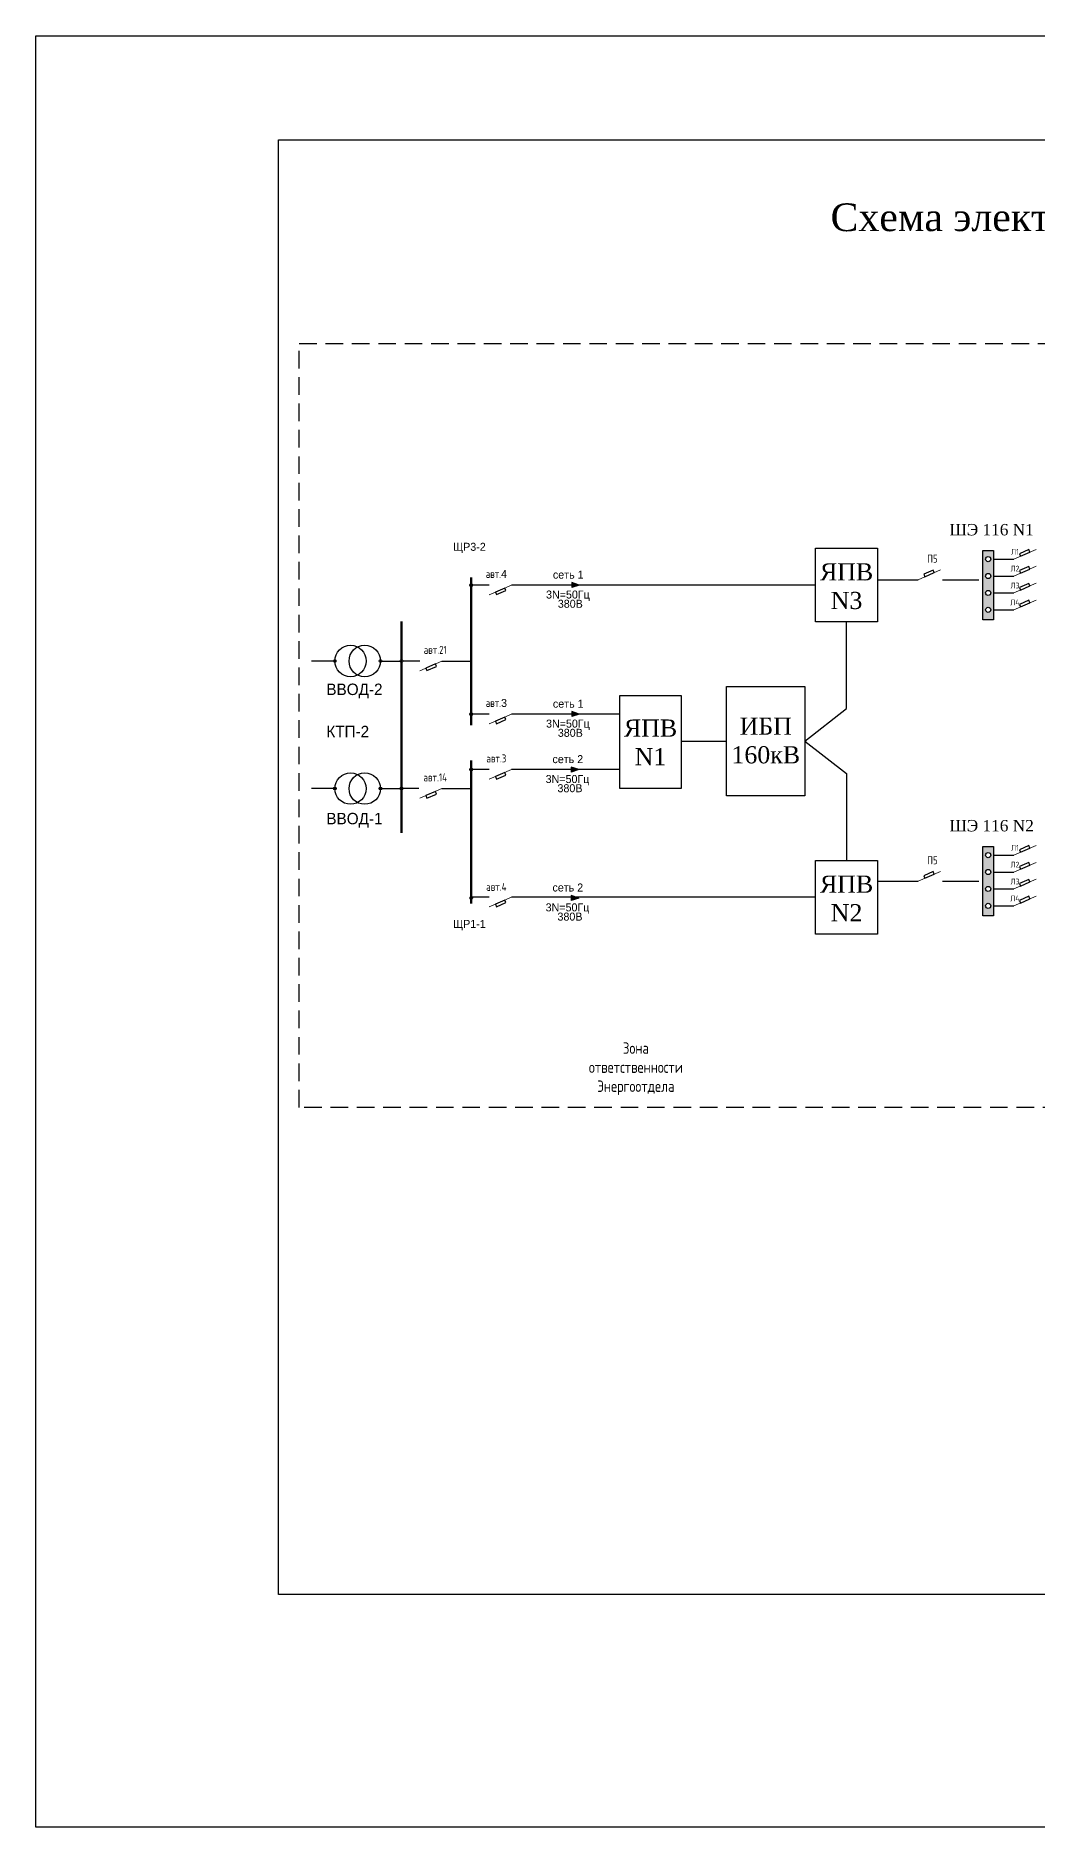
# Model space of a CAD drawing. Header units: millimetres. Extents: x 469 to 1373, y 421 to 976.
# Drawn here: x 1002.2 to 1146.8, y 656.2 to 914.8 of the extents above; entities that cross this region are included whole.
import ezdxf

# ---------------------------------------------------------------- set-up
doc = ezdxf.new("R2010")
doc.units = ezdxf.units.MM
doc.header["$LTSCALE"] = 0.1
doc.linetypes.add('DASHEDX2', pattern=[38.1, 25.4, -12.7])

msp = doc.modelspace()

# ---------------------------------------------------------------- hatches: boundary and pattern name
h = msp.add_hatch(color=256)
h.paths.add_polyline_path([(1140.52, 840.47), (1138.99, 840.47), (1138.99, 830.5), (1140.52, 830.5)])
h.paths.add_polyline_path([(1139.38, 839.24, -1), (1140.13, 839.24, -1)], flags=16)
h.paths.add_polyline_path([(1140.13, 836.8, -1), (1139.38, 836.8, -1)], flags=16)
h.paths.add_polyline_path([(1140.13, 834.36, -1), (1139.38, 834.36, -1)], flags=16)
h.paths.add_polyline_path([(1140.13, 831.92, -1), (1139.38, 831.92, -1)], flags=16)
h = msp.add_hatch(color=256)
h.paths.add_polyline_path([(1065.07, 835.69, 0.420569), (1064.87, 835.49), (1065.07, 835.49, -0.010825)])
h.paths.add_polyline_path([(1065.07, 835.49), (1064.87, 835.49, 0.420569), (1065.07, 835.29, -0.010825)])
h.paths.add_polyline_path([(1065.27, 835.49, 0.407887), (1065.07, 835.69, 0.010825), (1065.07, 835.49, 0.010825), (1065.07, 835.29, 0.407887)])
h = msp.add_hatch(color=256)
h.paths.add_polyline_path([(1065.07, 835.59, 0.420569), (1064.97, 835.49), (1065.07, 835.49, -0.010825)])
h.paths.add_polyline_path([(1065.07, 835.49), (1064.97, 835.49, 0.420569), (1065.07, 835.39, -0.010825)])
h.paths.add_polyline_path([(1065.17, 835.49, 0.407887), (1065.07, 835.59, 0.010825), (1065.07, 835.49, 0.010825), (1065.07, 835.39, 0.407887)])
h = msp.add_hatch(color=256)
h.paths.add_polyline_path([(1079.61, 835.85), (1079.61, 835.49), (1080.67, 835.49)])
h.paths.add_polyline_path([(1080.67, 835.49), (1079.61, 835.49), (1079.61, 835.13)])
h = msp.add_hatch(color=256)
h.paths.add_polyline_path([(1045.39, 824.73, 0.420569), (1045.19, 824.53), (1045.39, 824.53, -0.010825)])
h.paths.add_polyline_path([(1045.39, 824.53), (1045.19, 824.53, 0.420569), (1045.39, 824.34, -0.010825)])
h.paths.add_polyline_path([(1045.58, 824.53, 0.407887), (1045.39, 824.73, 0.010825), (1045.39, 824.53, 0.010825), (1045.39, 824.34, 0.407887)])
h = msp.add_hatch(color=256)
h.paths.add_polyline_path([(1052, 824.73, 0.420569), (1051.8, 824.53), (1052, 824.53, -0.010825)])
h.paths.add_polyline_path([(1052, 824.53), (1051.8, 824.53, 0.420569), (1052, 824.34, -0.010825)])
h.paths.add_polyline_path([(1052.19, 824.53, 0.407887), (1052, 824.73, 0.010825), (1052, 824.53, 0.010825), (1052, 824.34, 0.407887)])
h = msp.add_hatch(color=256)
h.paths.add_polyline_path([(1052, 824.63, 0.420569), (1051.9, 824.53), (1052, 824.53, -0.010825)])
h.paths.add_polyline_path([(1052, 824.53), (1051.9, 824.53, 0.420569), (1052, 824.44, -0.010825)])
h.paths.add_polyline_path([(1052.1, 824.53, 0.407887), (1052, 824.63, 0.010825), (1052, 824.53, 0.010825), (1052, 824.44, 0.407887)])
h = msp.add_hatch(color=256)
h.paths.add_polyline_path([(1055.04, 824.73, 0.420569), (1054.84, 824.53), (1055.03, 824.53, -0.010825)])
h.paths.add_polyline_path([(1055.03, 824.53), (1054.84, 824.53, 0.420569), (1055.04, 824.34, -0.010825)])
h.paths.add_polyline_path([(1055.23, 824.53, 0.407887), (1055.04, 824.73, 0.010825), (1055.03, 824.53, 0.010825), (1055.04, 824.34, 0.407887)])
h = msp.add_hatch(color=256)
h.paths.add_polyline_path([(1055.04, 824.63, 0.420569), (1054.94, 824.53), (1055.03, 824.53, -0.010825)])
h.paths.add_polyline_path([(1055.03, 824.53), (1054.94, 824.53, 0.420569), (1055.04, 824.44, -0.010825)])
h.paths.add_polyline_path([(1055.13, 824.53, 0.407887), (1055.04, 824.63, 0.010825), (1055.03, 824.53, 0.010825), (1055.04, 824.44, 0.407887)])
h = msp.add_hatch(color=256)
h.paths.add_polyline_path([(1079.61, 817.22), (1079.61, 816.86), (1080.67, 816.86)])
h.paths.add_polyline_path([(1080.67, 816.86), (1079.61, 816.86), (1079.61, 816.5)])
h = msp.add_hatch(color=256)
h.paths.add_polyline_path([(1065.07, 817.06, 0.420569), (1064.87, 816.86), (1065.07, 816.86, -0.010825)])
h.paths.add_polyline_path([(1065.07, 816.86), (1064.87, 816.86, 0.420569), (1065.07, 816.66, -0.010825)])
h.paths.add_polyline_path([(1065.27, 816.86, 0.407887), (1065.07, 817.06, 0.010825), (1065.07, 816.86, 0.010825), (1065.07, 816.66, 0.407887)])
h = msp.add_hatch(color=256)
h.paths.add_polyline_path([(1065.07, 816.96, 0.420569), (1064.97, 816.86), (1065.07, 816.86, -0.010825)])
h.paths.add_polyline_path([(1065.07, 816.86), (1064.97, 816.86, 0.420569), (1065.07, 816.76, -0.010825)])
h.paths.add_polyline_path([(1065.17, 816.86, 0.407887), (1065.07, 816.96, 0.010825), (1065.07, 816.86, 0.010825), (1065.07, 816.76, 0.407887)])
h = msp.add_hatch(color=256)
h.paths.add_polyline_path([(1065.07, 809.05, 0.420569), (1064.87, 808.86), (1065.07, 808.86, -0.010825)])
h.paths.add_polyline_path([(1065.07, 808.86), (1064.87, 808.86, 0.420569), (1065.07, 808.66, -0.010825)])
h.paths.add_polyline_path([(1065.27, 808.86, 0.407887), (1065.07, 809.05, 0.010825), (1065.07, 808.86, 0.010825), (1065.07, 808.66, 0.407887)])
h = msp.add_hatch(color=256)
h.paths.add_polyline_path([(1065.07, 808.96, 0.420569), (1064.97, 808.86), (1065.07, 808.86, -0.010825)])
h.paths.add_polyline_path([(1065.07, 808.86), (1064.97, 808.86, 0.420569), (1065.07, 808.76, -0.010825)])
h.paths.add_polyline_path([(1065.17, 808.86, 0.407887), (1065.07, 808.96, 0.010825), (1065.07, 808.86, 0.010825), (1065.07, 808.76, 0.407887)])
h = msp.add_hatch(color=256)
h.paths.add_polyline_path([(1079.55, 809.22), (1079.55, 808.86), (1080.62, 808.86)])
h.paths.add_polyline_path([(1080.62, 808.86), (1079.55, 808.86), (1079.55, 808.49)])
h = msp.add_hatch(color=256)
h.paths.add_polyline_path([(1045.39, 806.32, 0.420569), (1045.19, 806.12), (1045.39, 806.12, -0.010825)])
h.paths.add_polyline_path([(1045.39, 806.12), (1045.19, 806.12, 0.420569), (1045.39, 805.92, -0.010825)])
h.paths.add_polyline_path([(1045.58, 806.12, 0.407887), (1045.39, 806.32, 0.010825), (1045.39, 806.12, 0.010825), (1045.39, 805.92, 0.407887)])
h = msp.add_hatch(color=256)
h.paths.add_polyline_path([(1045.39, 806.22, 0.420569), (1045.29, 806.12), (1045.39, 806.12, -0.010825)])
h.paths.add_polyline_path([(1045.39, 806.12), (1045.29, 806.12, 0.420569), (1045.39, 806.02, -0.010825)])
h.paths.add_polyline_path([(1045.49, 806.12, 0.407887), (1045.39, 806.22, 0.010825), (1045.39, 806.12, 0.010825), (1045.39, 806.02, 0.407887)])
h = msp.add_hatch(color=256)
h.paths.add_polyline_path([(1052, 806.32, 0.420569), (1051.8, 806.12), (1052, 806.12, -0.010825)])
h.paths.add_polyline_path([(1052, 806.12), (1051.8, 806.12, 0.420569), (1052, 805.92, -0.010825)])
h.paths.add_polyline_path([(1052.19, 806.12, 0.407887), (1052, 806.32, 0.010825), (1052, 806.12, 0.010825), (1052, 805.92, 0.407887)])
h = msp.add_hatch(color=256)
h.paths.add_polyline_path([(1052, 806.22, 0.420569), (1051.9, 806.12), (1052, 806.12, -0.010825)])
h.paths.add_polyline_path([(1052, 806.12), (1051.9, 806.12, 0.420569), (1052, 806.02, -0.010825)])
h.paths.add_polyline_path([(1052.1, 806.12, 0.407887), (1052, 806.22, 0.010825), (1052, 806.12, 0.010825), (1052, 806.02, 0.407887)])
h = msp.add_hatch(color=256)
h.paths.add_polyline_path([(1052, 806.22, 0.420569), (1051.9, 806.12), (1052, 806.12, -0.010825)])
h.paths.add_polyline_path([(1052, 806.12), (1051.9, 806.12, 0.420569), (1052, 806.02, -0.010825)])
h.paths.add_polyline_path([(1052.1, 806.12, 0.407887), (1052, 806.22, 0.010825), (1052, 806.12, 0.010825), (1052, 806.02, 0.407887)])
h = msp.add_hatch(color=256)
h.paths.add_polyline_path([(1055.04, 806.32, 0.420569), (1054.84, 806.12), (1055.03, 806.12, -0.010825)])
h.paths.add_polyline_path([(1055.03, 806.12), (1054.84, 806.12, 0.420569), (1055.04, 805.92, -0.010825)])
h.paths.add_polyline_path([(1055.23, 806.12, 0.407887), (1055.04, 806.32, 0.010825), (1055.03, 806.12, 0.010825), (1055.04, 805.92, 0.407887)])
h = msp.add_hatch(color=256)
h.paths.add_polyline_path([(1055.04, 806.22, 0.420569), (1054.94, 806.12), (1055.03, 806.12, -0.010825)])
h.paths.add_polyline_path([(1055.03, 806.12), (1054.94, 806.12, 0.420569), (1055.04, 806.02, -0.010825)])
h.paths.add_polyline_path([(1055.13, 806.12, 0.407887), (1055.04, 806.22, 0.010825), (1055.03, 806.12, 0.010825), (1055.04, 806.02, 0.407887)])
h = msp.add_hatch(color=256)
h.paths.add_polyline_path([(1138.99, 787.77), (1140.52, 787.77), (1140.52, 797.74), (1138.99, 797.74)])
h.paths.add_polyline_path([(1140.13, 796.51, -1), (1139.38, 796.51, -1)], flags=16)
h.paths.add_polyline_path([(1140.13, 794.07, -1), (1139.38, 794.07, -1)], flags=16)
h.paths.add_polyline_path([(1140.13, 791.63, -1), (1139.38, 791.63, -1)], flags=16)
h.paths.add_polyline_path([(1140.13, 789.19, -1), (1139.38, 789.19, -1)], flags=16)
h = msp.add_hatch(color=256)
h.paths.add_polyline_path([(1065.07, 790.52, 0.420569), (1064.87, 790.32), (1065.07, 790.32, -0.010825)])
h.paths.add_polyline_path([(1065.07, 790.32), (1064.87, 790.32, 0.420569), (1065.07, 790.13, -0.010825)])
h.paths.add_polyline_path([(1065.27, 790.32, 0.407887), (1065.07, 790.52, 0.010825), (1065.07, 790.32, 0.010825), (1065.07, 790.13, 0.407887)])
h = msp.add_hatch(color=256)
h.paths.add_polyline_path([(1065.07, 790.42, 0.420569), (1064.97, 790.32), (1065.07, 790.32, -0.010825)])
h.paths.add_polyline_path([(1065.07, 790.32), (1064.97, 790.32, 0.420569), (1065.07, 790.22, -0.010825)])
h.paths.add_polyline_path([(1065.17, 790.32, 0.407887), (1065.07, 790.42, 0.010825), (1065.07, 790.32, 0.010825), (1065.07, 790.22, 0.407887)])
h = msp.add_hatch(color=256)
h.paths.add_polyline_path([(1079.55, 790.69), (1079.55, 790.32), (1080.62, 790.32)])
h.paths.add_polyline_path([(1080.62, 790.32), (1079.55, 790.32), (1079.55, 789.96)])

# ---------------------------------------------------------------- linework, layer by layer
at = {"lineweight": 15}
for p, q in [((1143.47, 839.24), (1146.68, 840.64)), ((1143.47, 836.8), (1146.68, 838.2)), ((1070.9, 835.49), (1067.68, 834.09)), ((1129.65, 836.27), (1132.86, 837.68)), ((1143.47, 834.36), (1146.68, 835.76)), ((1143.47, 831.92), (1146.68, 833.32)), ((1060.87, 824.53), (1057.65, 823.13)), ((1070.9, 816.86), (1067.68, 815.46)), ((1070.9, 808.86), (1067.68, 807.46)), ((1060.87, 806.12), (1057.65, 804.72)), ((1143.47, 796.51), (1146.68, 797.91)), ((1129.65, 792.75), (1132.86, 794.15)), ((1143.47, 794.07), (1146.68, 795.47)), ((1143.47, 791.63), (1146.68, 793.03)), ((1070.9, 790.43), (1067.68, 789.03)), ((1143.47, 789.19), (1146.68, 790.59))]:
    msp.add_line(p, q, dxfattribs=at)
for p, q in [((1140.52, 839.24), (1143.47, 839.24)), ((1067.68, 835.49), (1065.07, 835.49)), ((1067.68, 835.49), (1065.07, 835.49)), ((1081.32, 835.49), (1070.9, 835.49)), ((1114.8, 835.49), (1074.17, 835.49)), ((1080.67, 835.49), (1079.61, 835.85)), ((1079.61, 835.85), (1079.61, 835.13)), ((1080.67, 835.49), (1079.61, 835.13)), ((1123.76, 836.27), (1129.65, 836.27)), ((1133.16, 836.27), (1138.38, 836.27)), ((1140.52, 836.8), (1143.47, 836.8)), ((1140.52, 834.36), (1143.47, 834.36)), ((1119.28, 817.66), (1119.28, 830.18)), ((1140.52, 831.92), (1143.47, 831.92)), ((1045.39, 824.53), (1042.02, 824.53)), ((1052, 824.53), (1055.03, 824.53)), ((1057.65, 824.53), (1055.03, 824.53)), ((1060.87, 824.53), (1065.07, 824.53)), ((1080.67, 816.86), (1079.61, 817.22)), ((1079.61, 817.22), (1079.61, 816.5)), ((1113.29, 812.97), (1119.28, 817.66)), ((1067.68, 816.86), (1065.07, 816.86)), ((1077.95, 816.86), (1070.9, 816.86)), ((1086.49, 816.86), (1074.17, 816.86)), ((1080.67, 816.86), (1079.61, 816.5)), ((1095.45, 812.97), (1101.95, 812.97)), ((1113.29, 812.96), (1119.28, 808.27)), ((1067.68, 808.86), (1065.07, 808.86)), ((1077.95, 808.86), (1070.9, 808.86)), ((1086.49, 808.86), (1074.17, 808.86)), ((1080.62, 808.86), (1079.55, 809.22)), ((1079.55, 809.22), (1079.55, 808.49)), ((1080.62, 808.86), (1079.55, 808.49)), ((1119.28, 808.27), (1119.28, 795.75)), ((1045.39, 806.12), (1042.02, 806.12)), ((1052, 806.12), (1055.03, 806.12)), ((1057.55, 806.12), (1054.94, 806.12)), ((1060.87, 806.12), (1065.07, 806.12)), ((1140.52, 796.51), (1143.47, 796.51)), ((1140.52, 794.07), (1143.47, 794.07)), ((1123.76, 792.75), (1129.65, 792.75)), ((1133.16, 792.75), (1138.38, 792.75)), ((1140.52, 791.63), (1143.47, 791.63)), ((1067.68, 790.43), (1065.07, 790.43)), ((1114.8, 790.43), (1070.9, 790.43)), ((1080.62, 790.32), (1079.55, 790.69)), ((1079.55, 790.69), (1079.55, 789.96)), ((1080.62, 790.32), (1079.55, 789.96)), ((1140.52, 789.19), (1143.47, 789.19))]:
    msp.add_line(p, q)
at = {"lineweight": 50}
for p, q in [((1065.07, 815.26), (1065.07, 836.57)), ((1055.03, 799.73), (1055.03, 830.25)), ((1065.07, 789.55), (1065.07, 810.19))]:
    msp.add_line(p, q, dxfattribs=at)
at = {"color": 1, "lineweight": 30}
msp.add_lwpolyline([(1002.21, 914.78), (1373.13, 914.78), (1373.13, 656.19), (1002.21, 656.19)], close=True, dxfattribs=at)
for points in [[(1334.26, 689.77), (1037.26, 689.77), (1037.26, 899.77), (1334.26, 899.77)], [(1123.76, 830.18), (1114.8, 830.18), (1114.8, 840.81), (1123.76, 840.81)], [(1138.99, 840.47), (1140.52, 840.47), (1140.52, 830.5), (1138.99, 830.5)], [(1144.42, 839.65), (1145.79, 840.25), (1145.63, 840.62), (1144.26, 840.02)], [(1144.42, 837.21), (1145.79, 837.81), (1145.63, 838.18), (1144.26, 837.58)], [(1130.6, 836.69), (1131.97, 837.29), (1131.81, 837.65), (1130.44, 837.06)], [(1144.42, 834.77), (1145.79, 835.37), (1145.63, 835.74), (1144.26, 835.14)], [(1069.95, 835.07), (1068.58, 834.48), (1068.74, 834.11), (1070.11, 834.71)], [(1144.42, 832.33), (1145.79, 832.93), (1145.63, 833.3), (1144.26, 832.7)], [(1059.91, 824.12), (1058.54, 823.52), (1058.7, 823.15), (1060.07, 823.75)], [(1101.95, 820.84), (1113.29, 820.84), (1113.29, 805.09), (1101.95, 805.09)], [(1086.49, 806.2), (1095.45, 806.2), (1095.45, 819.51), (1086.49, 819.51)], [(1069.95, 816.44), (1068.58, 815.85), (1068.74, 815.48), (1070.11, 816.08)], [(1069.95, 808.44), (1068.58, 807.85), (1068.74, 807.48), (1070.11, 808.07)], [(1059.91, 805.7), (1058.54, 805.11), (1058.7, 804.74), (1060.07, 805.33)], [(1138.99, 797.74), (1140.52, 797.74), (1140.52, 787.77), (1138.99, 787.77)], [(1144.42, 796.92), (1145.79, 797.52), (1145.63, 797.89), (1144.26, 797.29)], [(1123.76, 785.12), (1114.8, 785.12), (1114.8, 795.75), (1123.76, 795.75)], [(1130.6, 793.17), (1131.97, 793.76), (1131.81, 794.13), (1130.44, 793.54)], [(1144.42, 794.48), (1145.79, 795.08), (1145.63, 795.45), (1144.26, 794.85)], [(1144.42, 792.04), (1145.79, 792.64), (1145.63, 793.01), (1144.26, 792.41)], [(1069.95, 790.02), (1068.58, 789.42), (1068.74, 789.05), (1070.11, 789.65)], [(1144.42, 789.6), (1145.79, 790.2), (1145.63, 790.57), (1144.26, 789.97)]]:
    msp.add_lwpolyline(points, close=True)
at = {"linetype": 'DASHEDX2'}
msp.add_lwpolyline([(1150.18, 760.09), (1040.25, 760.09), (1040.25, 870.38), (1150.18, 870.38)], close=True, dxfattribs=at)
for centre, radius in [((1139.76, 839.24), 0.373), ((1065.07, 835.49), 0.197), ((1065.07, 835.49), 0.0985), ((1139.76, 836.8), 0.373), ((1139.76, 834.36), 0.373), ((1139.76, 831.92), 0.373), ((1047.66, 824.53), 2.27), ((1049.72, 824.53), 2.27), ((1045.39, 824.53), 0.197), ((1052, 824.53), 0.197), ((1052, 824.53), 0.0985), ((1055.03, 824.53), 0.197), ((1055.03, 824.53), 0.0985), ((1065.07, 816.86), 0.197), ((1065.07, 816.86), 0.0985), ((1047.66, 806.12), 2.27), ((1049.72, 806.12), 2.27), ((1065.07, 808.86), 0.197), ((1065.07, 808.86), 0.0985), ((1045.39, 806.12), 0.197), ((1045.39, 806.12), 0.0985), ((1052, 806.12), 0.197), ((1052, 806.12), 0.0985), ((1052, 806.12), 0.0985), ((1055.03, 806.12), 0.197), ((1055.03, 806.12), 0.0985), ((1139.76, 796.51), 0.373), ((1139.76, 794.07), 0.373), ((1139.76, 791.63), 0.373), ((1065.07, 790.32), 0.197), ((1065.07, 790.32), 0.0985), ((1139.76, 789.19), 0.373)]:
    msp.add_circle(centre, radius)

# ---------------------------------------------------------------- texts
for s, height, p in [('ЩР3-2', 1.155, (1062.48, 840.44)), ('сеть 1', 1.155, (1076.89, 836.42)), ('3N=50Гц ', 1.155, (1075.9, 833.55)), ('380В', 1.155, (1077.6, 832.22)), ('ВВОД-2', 1.65, (1044.17, 819.62)), ('сеть 1', 1.155, (1076.89, 817.79)), ('КТП-2', 1.65, (1044.17, 813.53)), ('3N=50Гц ', 1.155, (1075.9, 814.92)), ('380В', 1.155, (1077.6, 813.59)), ('сеть 2', 1.155, (1076.83, 809.79)), ('3N=50Гц ', 1.155, (1075.84, 806.92)), ('380В', 1.155, (1077.55, 805.59)), ('ВВОД-1', 1.65, (1044.17, 800.96)), ('сеть 2', 1.155, (1076.83, 791.26)), ('3N=50Гц ', 1.155, (1075.84, 788.39)), ('ЩР1-1', 1.155, (1062.48, 786.01)), ('380В', 1.155, (1077.55, 787.06))]:
    msp.add_text(s, height=height).set_placement(p)
at = {"attachment_point": 5}
for s, insert, char_height, width in [('{\\fTimes New Roman|b0|i0|c204|p18;Схема\\fTimes New Roman|b0|i0|c238|p18; \\fTimes New Roman|b0|i0|c204|p18;электроснабжения\\fTimes New Roman|b0|i0|c238|p18; \\fTimes New Roman|b0|i0|c204|p18;боевого\\fTimes New Roman|b0|i0|c238|p18; \\fTimes New Roman|b0|i0|c204|p18;поста\\fTimes New Roman|b0|i0|c238|p18; 2\\fTimes New Roman|b0|i0|c204|p18;БП\\fTimes New Roman|b0|i0|c238|p18;-460 }', (1180.13, 887.94), 4, 224.632), ('{\\fTimes New Roman|b0|i0|c204|p18;ШЭ\\fTimes New Roman|b0|i0|c238|p18; 116 N1}', (1140.25, 843.48), 1.65, 15.9807), ('{\\fGOST|b0|i0|c204|p34;Л1}', (1143.62, 840.31), 0.825, 13.4384), ('{\\fTimes New Roman|b0|i0|c204|p18;ЯПВ\\fTimes New Roman|b0|i0|c238|p18; N3}', (1119.3, 835.32), 2.475, 8.0073), ('{\\fGOST|b0|i0|c204|p34;П5}', (1131.7, 839.3), 1.155, 13.4384), ('{\\fGOST|b0|i0|c204|p34;Л2}', (1143.62, 837.87), 0.825, 13.4384), ('{\\fGOST|b0|i0|c204|p34;авт.}4', (1068.72, 837.1), 1.155, 13.4384), ('{\\fGOST|b0|i0|c204|p34;Л3}', (1143.62, 835.43), 0.825, 13.4384), ('{\\fGOST|b0|i0|c204|p34;Л4}', (1143.62, 832.99), 0.825, 13.4384), ('{\\fGOST|b0|i0|c204|p34;авт.21}', (1059.89, 826.14), 1.155, 13.4384), ('{\\fGOST|b0|i0|c204|p34;авт.}3', (1068.72, 818.47), 1.155, 13.4384), ('{\\fTimes New Roman|b0|i0|c204|p18;ЯПВ\\fTimes New Roman|b0|i0|c238|p18; N1}', (1090.99, 812.79), 2.475, 8.0073), ('{\\fTimes New Roman|b0|i0|c204|p18;ИБП 160кВ}', (1107.63, 813.04), 2.475, 8.0073), ('{\\fGOST|b0|i0|c204|p34;авт.3}', (1068.72, 810.47), 1.155, 13.4384), ('{\\fGOST|b0|i0|c204|p34;авт.14}', (1059.89, 807.73), 1.155, 13.4384), ('{\\fTimes New Roman|b0|i0|c204|p18;ШЭ\\fTimes New Roman|b0|i0|c238|p18; 116 N2}', (1140.25, 800.75), 1.65, 15.9807), ('{\\fGOST|b0|i0|c204|p34;Л1}', (1143.62, 797.58), 0.825, 13.4384), ('{\\fGOST|b0|i0|c204|p34;П5}', (1131.7, 795.77), 1.155, 13.4384), ('{\\fGOST|b0|i0|c204|p34;Л2}', (1143.62, 795.14), 0.825, 13.4384), ('{\\fGOST|b0|i0|c204|p34;авт.4}', (1068.72, 791.93), 1.155, 13.4384), ('{\\fTimes New Roman|b0|i0|c204|p18;ЯПВ\\fTimes New Roman|b0|i0|c238|p18; N2}', (1119.3, 790.26), 2.475, 8.0073), ('{\\fGOST|b0|i0|c204|p34;Л3}', (1143.62, 792.7), 0.825, 13.4384), ('{\\fGOST|b0|i0|c204|p34;Л4}', (1143.62, 790.26), 0.825, 13.4384), ('{\\fGOST|b0|i0|c204|p34;Зона \\Pответственности\\PЭнергоотдела}', (1088.88, 765.68), 1.65, 42.8281)]:
    msp.add_mtext(s, dxfattribs=dict(at, insert=insert, char_height=char_height, width=width))

doc.saveas('drawing.dxf')
